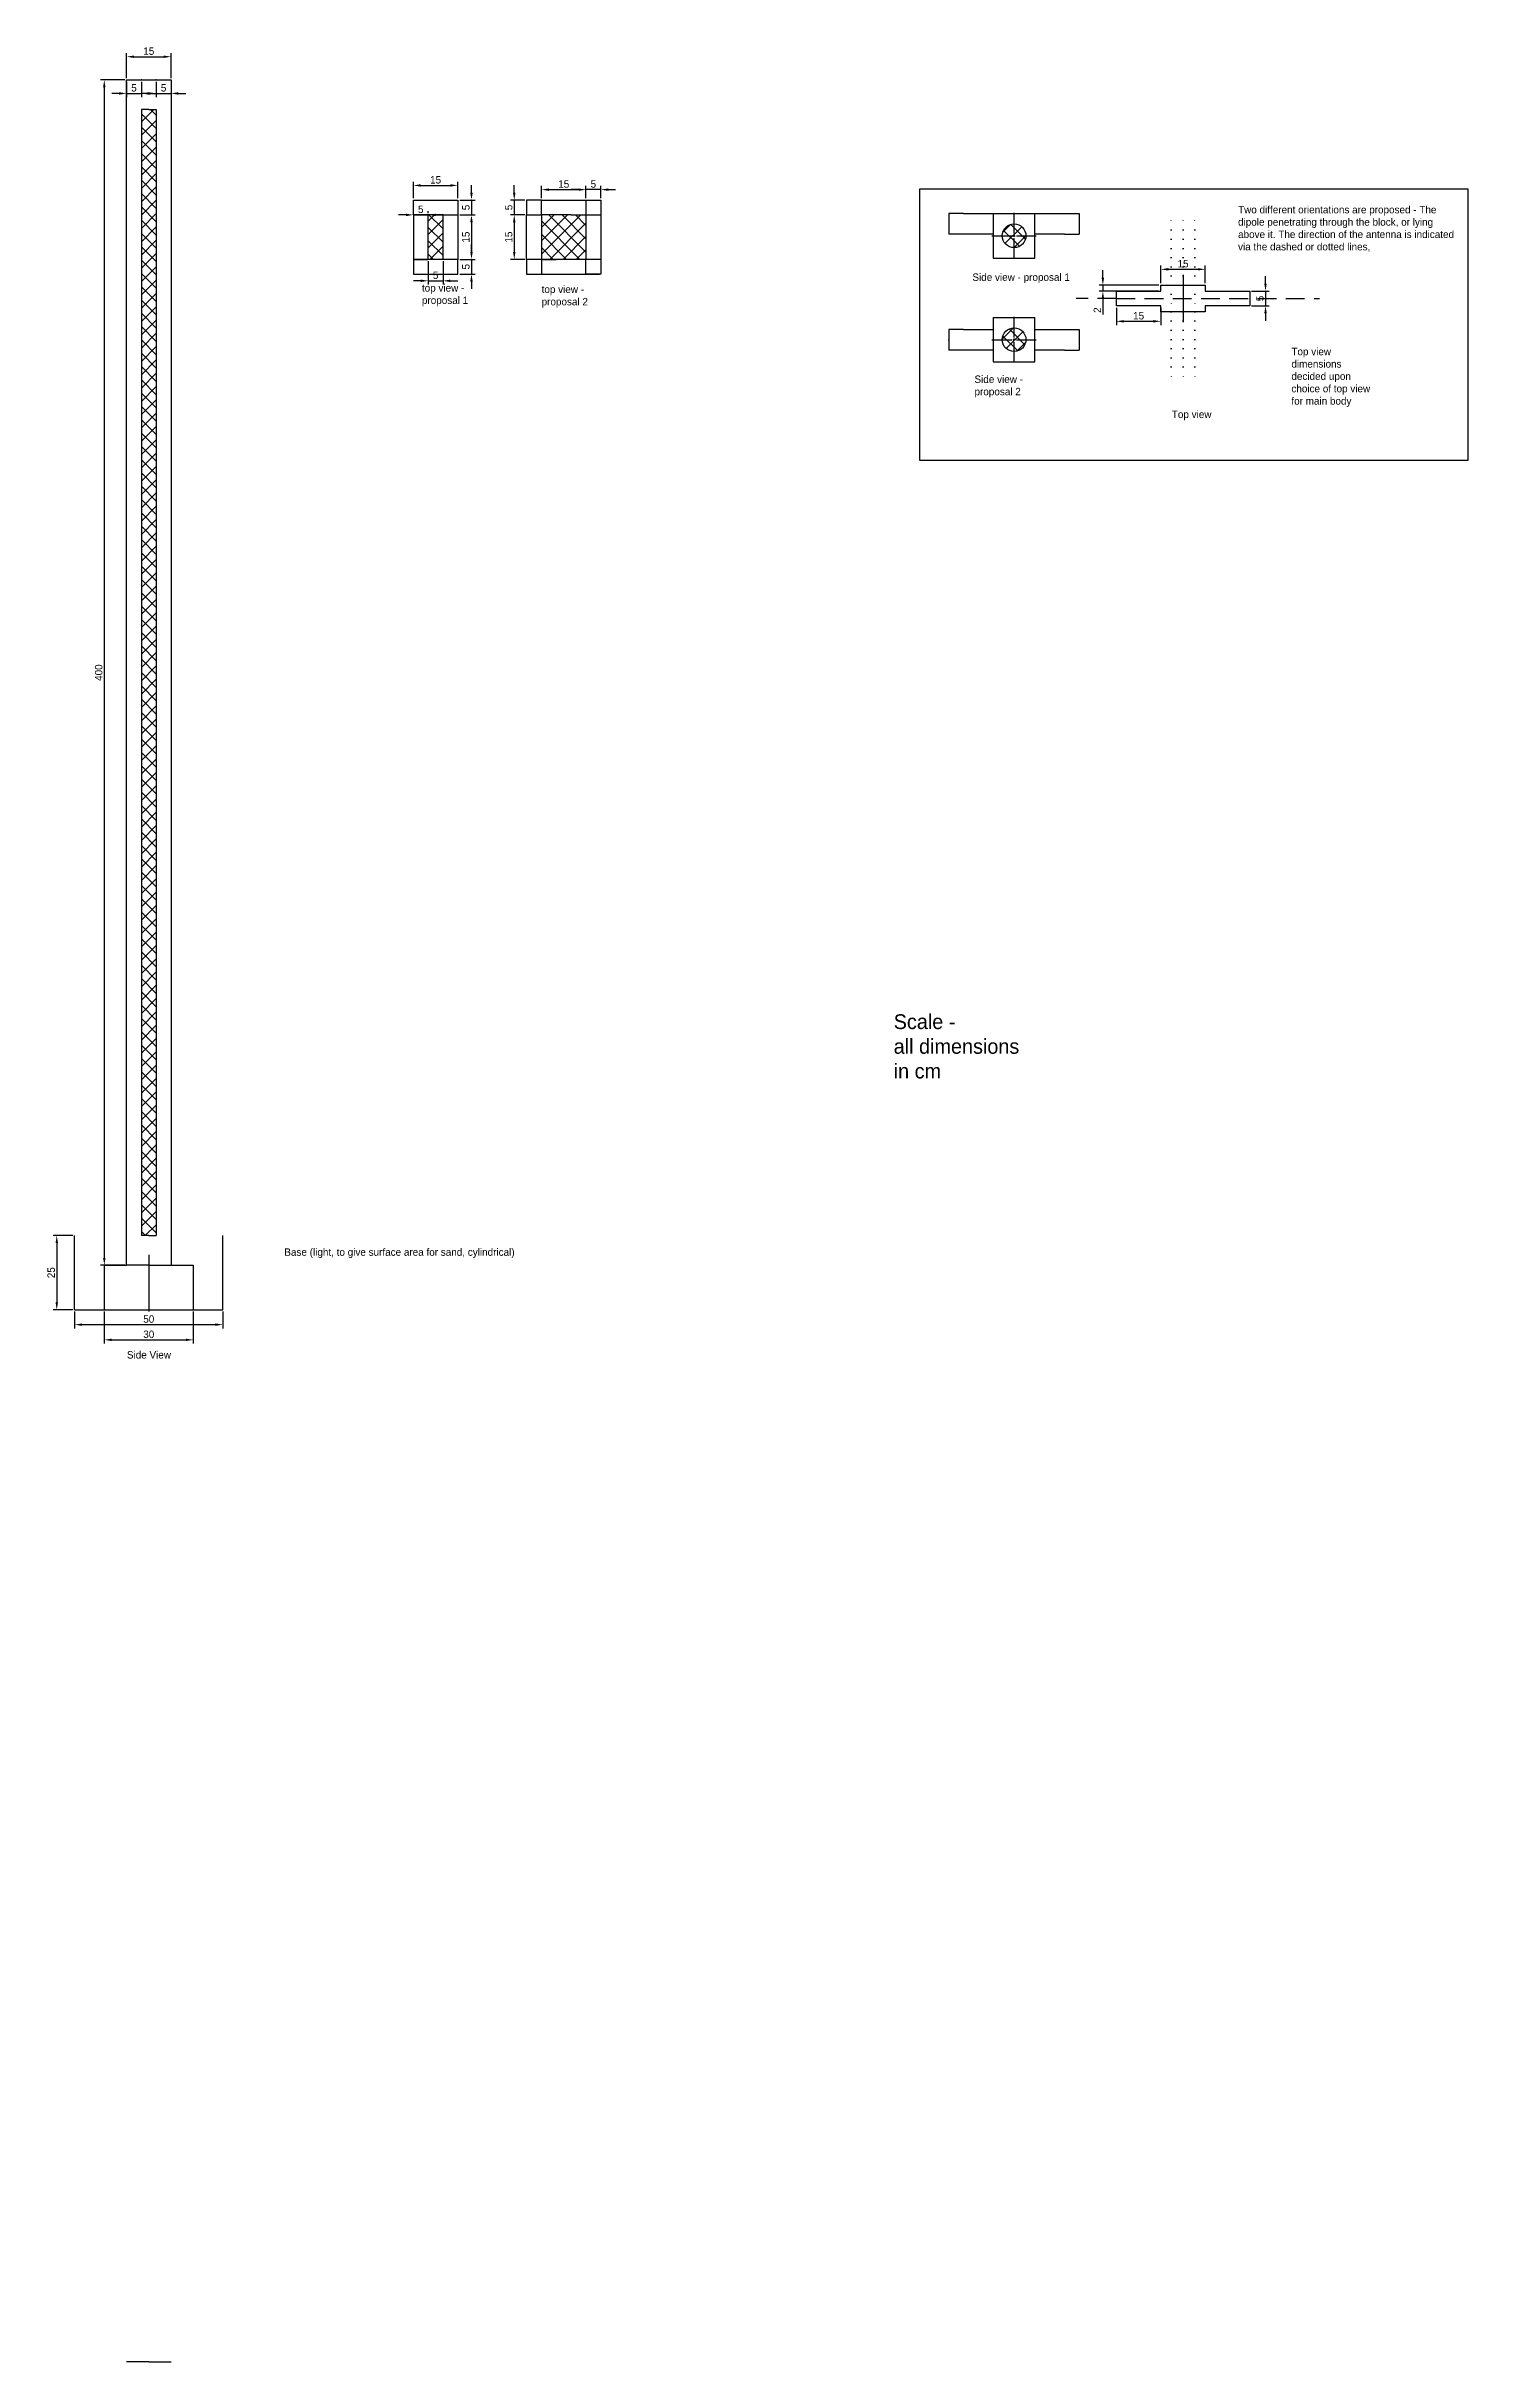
# Model space of a CAD drawing. Header units: millimetres. Extents: x 86 to 565, y -275 to 507.
import ezdxf

# ---------------------------------------------------------------- set-up
doc = ezdxf.new("R2010")
doc.units = ezdxf.units.MM
for name, pattern in [('ACAD_ISO07W100', [3, 0, -3]), ('CENTER2', [28.575, 19.05, -3.175, 3.175, -3.175]), ('DASHED2', [9.525, 6.35, -3.175])]:
    doc.linetypes.add(name, pattern=pattern)
doc.dimstyles.new('ISO-25', dxfattribs={"dimtxt": 2.5, "dimasz": 2.5, "dimexe": 1.25, "dimexo": 0.625, "dimtad": 1, "dimtxsty": 'Standard', "dimcen": 2.5, "dimclrd": 3, "dimclre": 3, "dimclrt": 3, "dimadec": 0, "dimazin": 0, "dimtfac": 1, "dimtmove": 0, "dimatfit": 3, "dimfxl": 1, "dimarcsym": 0})

# ---------------------------------------------------------------- blocks, each defined once
blk = doc.blocks.new('*D1')
at = {"color": 3, "lineweight": -2, "transparency": 16777216}
for p, q in [((95.11, 79.84), (95.11, 74.19)), ((145.11, 79.84), (145.11, 74.19)), ((97.61, 75.44), (142.61, 75.44))]:
    blk.add_line(p, q, dxfattribs=at)
at = {"color": 3, "transparency": 16777216}
for points in [[(97.61, 75.85), (97.61, 75.02), (95.11, 75.44)], [(142.61, 75.85), (142.61, 75.02), (145.11, 75.44)]]:
    blk.add_solid(points, dxfattribs=at)
at = {"layer": 'Defpoints', "color": 0, "transparency": 16777216}
for p in [(95.11, 80.47), (145.11, 80.47), (145.11, 75.44)]:
    blk.add_point(p, dxfattribs=at)
at = {"color": 3, "transparency": 16777216, "insert": (120.11, 77.31), "char_height": 2.5, "attachment_point": 5}
blk.add_mtext('50', dxfattribs=at)
blk = doc.blocks.new('*D2')
at = {"color": 3, "lineweight": -2, "transparency": 16777216}
for p, q in [((94.48, 105.47), (87.82, 105.47)), ((89.07, 102.97), (89.07, 82.97)), ((94.48, 80.47), (87.82, 80.47))]:
    blk.add_line(p, q, dxfattribs=at)
at = {"color": 3, "transparency": 16777216}
for points in [[(88.66, 102.97), (89.49, 102.97), (89.07, 105.47)], [(88.66, 82.97), (89.49, 82.97), (89.07, 80.47)]]:
    blk.add_solid(points, dxfattribs=at)
at = {"layer": 'Defpoints', "color": 0, "transparency": 16777216}
for p in [(95.11, 105.47), (89.07, 80.47), (95.11, 80.47)]:
    blk.add_point(p, dxfattribs=at)
at = {"color": 3, "transparency": 16777216, "insert": (87.2, 92.97), "char_height": 2.5, "attachment_point": 5, "rotation": 90}
blk.add_mtext('25', dxfattribs=at)
blk = doc.blocks.new('*D3')
at = {"color": 3, "lineweight": -2, "transparency": 16777216}
for p, q in [((112.61, 496.09), (112.61, 504.57)), ((115.11, 503.32), (125.11, 503.32)), ((127.61, 496.09), (127.61, 504.57))]:
    blk.add_line(p, q, dxfattribs=at)
at = {"color": 3, "transparency": 16777216}
for points in [[(115.11, 503.73), (115.11, 502.9), (112.61, 503.32)], [(125.11, 503.73), (125.11, 502.9), (127.61, 503.32)]]:
    blk.add_solid(points, dxfattribs=at)
at = {"layer": 'Defpoints', "color": 0, "transparency": 16777216}
for p in [(127.61, 503.32), (112.61, 495.47), (127.61, 495.47)]:
    blk.add_point(p, dxfattribs=at)
at = {"color": 3, "transparency": 16777216, "insert": (120.11, 505.19), "char_height": 2.5, "attachment_point": 5}
blk.add_mtext('15', dxfattribs=at)
blk = doc.blocks.new('*D4')
at = {"color": 3, "lineweight": -2, "transparency": 16777216}
for p, q in [((105.11, 79.84), (105.11, 69.06)), ((135.11, 79.84), (135.11, 69.06)), ((107.61, 70.31), (132.61, 70.31))]:
    blk.add_line(p, q, dxfattribs=at)
at = {"color": 3, "transparency": 16777216}
for points in [[(107.61, 70.72), (107.61, 69.89), (105.11, 70.31)], [(132.61, 70.72), (132.61, 69.89), (135.11, 70.31)]]:
    blk.add_solid(points, dxfattribs=at)
at = {"layer": 'Defpoints', "color": 0, "transparency": 16777216}
for p in [(105.11, 80.47), (135.11, 80.47), (135.11, 70.31)]:
    blk.add_point(p, dxfattribs=at)
at = {"color": 3, "transparency": 16777216, "insert": (120.11, 72.18), "char_height": 2.5, "attachment_point": 5}
blk.add_mtext('30', dxfattribs=at)
blk = doc.blocks.new('*D5')
at = {"color": 3, "lineweight": -2, "transparency": 16777216}
for p, q in [((112.61, 494.84), (112.61, 489.68)), ((117.61, 494.84), (117.61, 489.68)), ((110.11, 490.93), (107.61, 490.93)), ((112.61, 490.93), (117.61, 490.93)), ((120.11, 490.93), (122.61, 490.93))]:
    blk.add_line(p, q, dxfattribs=at)
at = {"color": 3, "transparency": 16777216}
for points in [[(110.11, 491.34), (110.11, 490.51), (112.61, 490.93)], [(120.11, 491.34), (120.11, 490.51), (117.61, 490.93)]]:
    blk.add_solid(points, dxfattribs=at)
at = {"layer": 'Defpoints', "color": 0, "transparency": 16777216}
for p in [(112.61, 495.47), (117.61, 495.47), (117.61, 490.93)]:
    blk.add_point(p, dxfattribs=at)
at = {"color": 3, "transparency": 16777216, "insert": (115.11, 492.8), "char_height": 2.5, "attachment_point": 5}
blk.add_mtext('5', dxfattribs=at)
blk = doc.blocks.new('*D6')
at = {"color": 3, "lineweight": -2, "transparency": 16777216}
for p, q in [((122.61, 494.84), (122.61, 489.68)), ((127.61, 494.84), (127.61, 489.68)), ((120.11, 490.93), (117.61, 490.93)), ((122.61, 490.93), (127.61, 490.93)), ((130.11, 490.93), (132.61, 490.93))]:
    blk.add_line(p, q, dxfattribs=at)
at = {"color": 3, "transparency": 16777216}
for points in [[(120.11, 491.34), (120.11, 490.51), (122.61, 490.93)], [(130.11, 491.34), (130.11, 490.51), (127.61, 490.93)]]:
    blk.add_solid(points, dxfattribs=at)
at = {"layer": 'Defpoints', "color": 0, "transparency": 16777216}
for p in [(122.61, 495.47), (127.61, 495.47), (127.61, 490.93)]:
    blk.add_point(p, dxfattribs=at)
at = {"color": 3, "transparency": 16777216, "insert": (125.11, 492.8), "char_height": 2.5, "attachment_point": 5}
blk.add_mtext('5', dxfattribs=at)
blk = doc.blocks.new('*D7')
at = {"color": 3, "lineweight": -2, "transparency": 16777216}
for p, q in [((111.98, 495.47), (103.86, 495.47)), ((105.11, 492.97), (105.11, 97.97)), ((111.98, 95.47), (103.86, 95.47))]:
    blk.add_line(p, q, dxfattribs=at)
at = {"color": 3, "transparency": 16777216}
for points in [[(104.69, 492.97), (105.52, 492.97), (105.11, 495.47)], [(104.69, 97.97), (105.52, 97.97), (105.11, 95.47)]]:
    blk.add_solid(points, dxfattribs=at)
at = {"layer": 'Defpoints', "color": 0, "transparency": 16777216}
for p in [(112.61, 495.47), (105.11, 95.47), (112.61, 95.47)]:
    blk.add_point(p, dxfattribs=at)
at = {"color": 3, "transparency": 16777216, "insert": (103.23, 295.47), "char_height": 2.5, "attachment_point": 5, "rotation": 90}
blk.add_mtext('400', dxfattribs=at)
blk = doc.blocks.new('*U8')
at = {"color": 0, "linetype": 'CENTER2', "transparency": 16777216}
blk.add_line((0, 11), (0, -11), dxfattribs=at)
blk = doc.blocks.new('*D9')
at = {"color": 3, "lineweight": -2, "transparency": 16777216}
for p, q in [((209.36, 455.57), (209.36, 461.13)), ((224.36, 455.57), (224.36, 461.13)), ((211.86, 459.88), (221.86, 459.88))]:
    blk.add_line(p, q, dxfattribs=at)
at = {"color": 3, "transparency": 16777216}
for points in [[(211.86, 460.3), (211.86, 459.47), (209.36, 459.88)], [(221.86, 460.3), (221.86, 459.47), (224.36, 459.88)]]:
    blk.add_solid(points, dxfattribs=at)
at = {"layer": 'Defpoints', "color": 0, "transparency": 16777216}
for p in [(209.36, 454.94), (224.36, 459.88), (224.36, 454.94)]:
    blk.add_point(p, dxfattribs=at)
at = {"color": 3, "transparency": 16777216, "insert": (216.86, 461.76), "char_height": 2.5, "attachment_point": 5}
blk.add_mtext('15', dxfattribs=at)
blk = doc.blocks.new('*D10')
at = {"color": 3, "lineweight": -2, "transparency": 16777216}
for p, q in [((224.99, 454.94), (230.21, 454.94)), ((228.96, 457.44), (228.96, 459.94)), ((228.96, 454.94), (228.96, 449.94)), ((224.99, 449.94), (230.21, 449.94)), ((228.96, 447.44), (228.96, 444.94))]:
    blk.add_line(p, q, dxfattribs=at)
at = {"color": 3, "transparency": 16777216}
for points in [[(228.54, 457.44), (229.37, 457.44), (228.96, 454.94)], [(228.54, 447.44), (229.37, 447.44), (228.96, 449.94)]]:
    blk.add_solid(points, dxfattribs=at)
at = {"layer": 'Defpoints', "color": 0, "transparency": 16777216}
for p in [(224.36, 454.94), (224.36, 449.94), (228.96, 449.94)]:
    blk.add_point(p, dxfattribs=at)
at = {"color": 3, "transparency": 16777216, "insert": (227.08, 452.44), "char_height": 2.5, "attachment_point": 5, "rotation": 90}
blk.add_mtext('5', dxfattribs=at)
blk = doc.blocks.new('*D11')
at = {"color": 3, "lineweight": -2, "transparency": 16777216}
for p, q in [((224.99, 449.94), (230.21, 449.94)), ((228.96, 447.44), (228.96, 437.44)), ((224.99, 434.94), (230.21, 434.94))]:
    blk.add_line(p, q, dxfattribs=at)
at = {"color": 3, "transparency": 16777216}
for points in [[(228.54, 447.44), (229.37, 447.44), (228.96, 449.94)], [(228.54, 437.44), (229.37, 437.44), (228.96, 434.94)]]:
    blk.add_solid(points, dxfattribs=at)
at = {"layer": 'Defpoints', "color": 0, "transparency": 16777216}
for p in [(224.36, 449.94), (224.36, 434.94), (228.96, 434.94)]:
    blk.add_point(p, dxfattribs=at)
at = {"color": 3, "transparency": 16777216, "insert": (227.08, 442.44), "char_height": 2.5, "attachment_point": 5, "rotation": 90}
blk.add_mtext('15', dxfattribs=at)
blk = doc.blocks.new('*D12')
at = {"color": 3, "lineweight": -2, "transparency": 16777216}
for p, q in [((228.96, 437.44), (228.96, 439.94)), ((224.99, 434.94), (230.21, 434.94)), ((224.99, 429.94), (230.21, 429.94)), ((228.96, 434.94), (228.96, 429.94)), ((228.96, 427.44), (228.96, 424.94))]:
    blk.add_line(p, q, dxfattribs=at)
at = {"color": 3, "transparency": 16777216}
for points in [[(228.54, 437.44), (229.37, 437.44), (228.96, 434.94)], [(228.54, 427.44), (229.37, 427.44), (228.96, 429.94)]]:
    blk.add_solid(points, dxfattribs=at)
at = {"layer": 'Defpoints', "color": 0, "transparency": 16777216}
for p in [(224.36, 434.94), (224.36, 429.94), (228.96, 429.94)]:
    blk.add_point(p, dxfattribs=at)
at = {"color": 3, "transparency": 16777216, "insert": (227.08, 432.44), "char_height": 2.5, "attachment_point": 5, "rotation": 90}
blk.add_mtext('5', dxfattribs=at)
blk = doc.blocks.new('*D13')
at = {"color": 3, "lineweight": -2, "transparency": 16777216}
for p, q in [((206.86, 449.94), (204.36, 449.94)), ((209.36, 450.57), (209.36, 451.19)), ((209.36, 449.94), (214.36, 449.94)), ((214.36, 450.57), (214.36, 451.19)), ((216.86, 449.94), (219.36, 449.94))]:
    blk.add_line(p, q, dxfattribs=at)
at = {"color": 3, "transparency": 16777216}
for points in [[(206.86, 450.36), (206.86, 449.53), (209.36, 449.94)], [(216.86, 450.36), (216.86, 449.53), (214.36, 449.94)]]:
    blk.add_solid(points, dxfattribs=at)
at = {"layer": 'Defpoints', "color": 0, "transparency": 16777216}
for p in [(209.36, 449.94), (214.36, 449.94), (214.36, 449.94)]:
    blk.add_point(p, dxfattribs=at)
at = {"color": 3, "transparency": 16777216, "insert": (211.86, 451.82), "char_height": 2.5, "attachment_point": 5}
blk.add_mtext('5', dxfattribs=at)
blk = doc.blocks.new('*D15')
at = {"color": 3, "lineweight": -2, "transparency": 16777216}
for p, q in [((214.36, 434.32), (214.36, 426.44)), ((219.36, 434.32), (219.36, 426.44)), ((211.86, 427.69), (209.36, 427.69)), ((214.36, 427.69), (219.36, 427.69)), ((221.86, 427.69), (224.36, 427.69))]:
    blk.add_line(p, q, dxfattribs=at)
at = {"color": 3, "transparency": 16777216}
for points in [[(211.86, 428.11), (211.86, 427.28), (214.36, 427.69)], [(221.86, 428.11), (221.86, 427.28), (219.36, 427.69)]]:
    blk.add_solid(points, dxfattribs=at)
at = {"layer": 'Defpoints', "color": 0, "transparency": 16777216}
for p in [(214.36, 434.94), (219.36, 434.94), (219.36, 427.69)]:
    blk.add_point(p, dxfattribs=at)
at = {"color": 3, "transparency": 16777216, "insert": (216.86, 429.57), "char_height": 2.5, "attachment_point": 5}
blk.add_mtext('5', dxfattribs=at)
blk = doc.blocks.new('*U16')
at = {"color": 0, "linetype": 'CENTER2', "transparency": 16777216}
for p, q in [((-7.5, 0), (-0.8, 0)), ((0, 0.8), (0, 7.5)), ((0.8, 0), (7.5, 0)), ((0, -7.5), (0, -0.8))]:
    blk.add_line(p, q, dxfattribs=at)
at = {"color": 0, "linetype": 'Continuous', "transparency": 16777216}
for p, q in [((-0.4, 0), (0.4, 0)), ((0, -0.4), (0, 0.4))]:
    blk.add_line(p, q, dxfattribs=at)
blk = doc.blocks.new('*U17')
at = {"color": 0, "linetype": 'CENTER2', "transparency": 16777216}
for p, q in [((-7.5, 0), (-0.8, 0)), ((0, 0.8), (0, 7.5)), ((0.8, 0), (7.5, 0)), ((0, -7.5), (0, -0.8))]:
    blk.add_line(p, q, dxfattribs=at)
at = {"color": 0, "linetype": 'Continuous', "transparency": 16777216}
for p, q in [((-0.4, 0), (0.4, 0)), ((0, -0.4), (0, 0.4))]:
    blk.add_line(p, q, dxfattribs=at)
blk = doc.blocks.new('*D24')
at = {"color": 3, "lineweight": -2, "transparency": 16777216}
for p, q in [((252.57, 455.57), (252.57, 459.72)), ((255.07, 458.47), (265.07, 458.47)), ((267.57, 455.57), (267.57, 459.72))]:
    blk.add_line(p, q, dxfattribs=at)
at = {"color": 3, "transparency": 16777216}
for points in [[(255.07, 458.88), (255.07, 458.05), (252.57, 458.47)], [(265.07, 458.88), (265.07, 458.05), (267.57, 458.47)]]:
    blk.add_solid(points, dxfattribs=at)
at = {"layer": 'Defpoints', "color": 0, "transparency": 16777216}
for p in [(252.57, 454.94), (267.57, 458.47), (267.57, 454.94)]:
    blk.add_point(p, dxfattribs=at)
at = {"color": 3, "transparency": 16777216, "insert": (260.07, 460.34), "char_height": 2.5, "attachment_point": 5}
blk.add_mtext('15', dxfattribs=at)
blk = doc.blocks.new('*D25')
at = {"color": 3, "lineweight": -2, "transparency": 16777216}
for p, q in [((265.07, 458.47), (262.57, 458.47)), ((267.57, 455.57), (267.57, 459.72)), ((272.57, 458.47), (267.57, 458.47)), ((272.57, 455.57), (272.57, 459.72)), ((275.07, 458.47), (277.57, 458.47))]:
    blk.add_line(p, q, dxfattribs=at)
at = {"color": 3, "transparency": 16777216}
for points in [[(265.07, 458.88), (265.07, 458.05), (267.57, 458.47)], [(275.07, 458.88), (275.07, 458.05), (272.57, 458.47)]]:
    blk.add_solid(points, dxfattribs=at)
at = {"layer": 'Defpoints', "color": 0, "transparency": 16777216}
for p in [(267.57, 458.47), (267.57, 454.94), (272.57, 454.94)]:
    blk.add_point(p, dxfattribs=at)
at = {"color": 3, "transparency": 16777216, "insert": (270.07, 460.34), "char_height": 2.5, "attachment_point": 5}
blk.add_mtext('5', dxfattribs=at)
blk = doc.blocks.new('*D26')
at = {"color": 3, "lineweight": -2, "transparency": 16777216}
for p, q in [((246.94, 449.94), (242.13, 449.94)), ((243.38, 447.44), (243.38, 437.44)), ((246.94, 434.94), (242.13, 434.94))]:
    blk.add_line(p, q, dxfattribs=at)
at = {"color": 3, "transparency": 16777216}
for points in [[(242.97, 447.44), (243.8, 447.44), (243.38, 449.94)], [(242.97, 437.44), (243.8, 437.44), (243.38, 434.94)]]:
    blk.add_solid(points, dxfattribs=at)
at = {"layer": 'Defpoints', "color": 0, "transparency": 16777216}
for p in [(247.57, 449.94), (243.38, 434.94), (247.57, 434.94)]:
    blk.add_point(p, dxfattribs=at)
at = {"color": 3, "transparency": 16777216, "insert": (241.51, 442.44), "char_height": 2.5, "attachment_point": 5, "rotation": 90}
blk.add_mtext('15', dxfattribs=at)
blk = doc.blocks.new('*D27')
at = {"color": 3, "lineweight": -2, "transparency": 16777216}
for p, q in [((246.94, 454.94), (242.13, 454.94)), ((243.38, 457.44), (243.38, 459.94)), ((243.38, 454.94), (243.38, 449.94)), ((246.94, 449.94), (242.13, 449.94)), ((243.38, 447.44), (243.38, 444.94))]:
    blk.add_line(p, q, dxfattribs=at)
at = {"color": 3, "transparency": 16777216}
for points in [[(242.97, 457.44), (243.8, 457.44), (243.38, 454.94)], [(242.97, 447.44), (243.8, 447.44), (243.38, 449.94)]]:
    blk.add_solid(points, dxfattribs=at)
at = {"layer": 'Defpoints', "color": 0, "transparency": 16777216}
for p in [(247.57, 454.94), (243.38, 449.94), (247.57, 449.94)]:
    blk.add_point(p, dxfattribs=at)
at = {"color": 3, "transparency": 16777216, "insert": (241.51, 452.44), "char_height": 2.5, "attachment_point": 5, "rotation": 90}
blk.add_mtext('5', dxfattribs=at)
blk = doc.blocks.new('*U28')
at = {"color": 0, "linetype": 'CENTER2', "transparency": 16777216}
blk.add_line((0, 4.5), (0, -4.5), dxfattribs=at)
blk = doc.blocks.new('*U29')
at = {"color": 0, "linetype": 'CENTER2', "transparency": 16777216}
blk.add_line((0, 4.5), (0, -4.5), dxfattribs=at)
blk = doc.blocks.new('*D30')
at = {"color": 3, "lineweight": -2, "transparency": 16777216}
for p, q in [((461.46, 426.87), (461.46, 432.83)), ((463.96, 431.58), (473.96, 431.58)), ((476.46, 426.87), (476.46, 432.83))]:
    blk.add_line(p, q, dxfattribs=at)
at = {"color": 3, "transparency": 16777216}
for points in [[(463.96, 431.99), (463.96, 431.16), (461.46, 431.58)], [(473.96, 431.99), (473.96, 431.16), (476.46, 431.58)]]:
    blk.add_solid(points, dxfattribs=at)
at = {"layer": 'Defpoints', "color": 0, "transparency": 16777216}
for p in [(476.46, 431.58), (461.46, 426.24), (476.46, 426.24)]:
    blk.add_point(p, dxfattribs=at)
at = {"color": 3, "transparency": 16777216, "insert": (468.96, 433.45), "char_height": 2.5, "attachment_point": 5}
blk.add_mtext('15', dxfattribs=at)
blk = doc.blocks.new('*D31')
at = {"color": 3, "lineweight": -2, "transparency": 16777216}
for p, q in [((441.92, 428.74), (441.92, 431.24)), ((460.83, 426.24), (440.67, 426.24)), ((460.83, 424.24), (440.67, 424.24)), ((441.92, 426.24), (441.92, 424.24)), ((441.92, 421.74), (441.92, 416.33))]:
    blk.add_line(p, q, dxfattribs=at)
at = {"color": 3, "transparency": 16777216}
for points in [[(441.5, 428.74), (442.33, 428.74), (441.92, 426.24)], [(441.5, 421.74), (442.33, 421.74), (441.92, 424.24)]]:
    blk.add_solid(points, dxfattribs=at)
at = {"layer": 'Defpoints', "color": 0, "transparency": 16777216}
for p in [(441.92, 424.24), (461.46, 426.24), (461.46, 424.24)]:
    blk.add_point(p, dxfattribs=at)
at = {"color": 3, "transparency": 16777216, "insert": (440.04, 417.79), "char_height": 2.5, "attachment_point": 5, "rotation": 90}
blk.add_mtext('2', dxfattribs=at)
blk = doc.blocks.new('*D32')
at = {"color": 3, "lineweight": -2, "transparency": 16777216}
for p, q in [((492.08, 424.24), (498.03, 424.24)), ((496.78, 426.74), (496.78, 429.24)), ((496.78, 424.24), (496.78, 419.24)), ((492.08, 419.24), (498.03, 419.24)), ((496.78, 416.74), (496.78, 414.24))]:
    blk.add_line(p, q, dxfattribs=at)
at = {"color": 3, "transparency": 16777216}
for points in [[(496.36, 426.74), (497.19, 426.74), (496.78, 424.24)], [(496.36, 416.74), (497.19, 416.74), (496.78, 419.24)]]:
    blk.add_solid(points, dxfattribs=at)
at = {"layer": 'Defpoints', "color": 0, "transparency": 16777216}
for p in [(491.46, 424.24), (491.46, 419.24), (496.78, 419.24)]:
    blk.add_point(p, dxfattribs=at)
at = {"color": 3, "transparency": 16777216, "insert": (494.9, 421.74), "char_height": 2.5, "attachment_point": 5, "rotation": 90}
blk.add_mtext('5', dxfattribs=at)
blk = doc.blocks.new('*D33')
at = {"color": 3, "lineweight": -2, "transparency": 16777216}
for p, q in [((446.46, 418.62), (446.46, 412.78)), ((461.46, 418.62), (461.46, 412.78)), ((448.96, 414.03), (458.96, 414.03))]:
    blk.add_line(p, q, dxfattribs=at)
at = {"color": 3, "transparency": 16777216}
for points in [[(448.96, 414.44), (448.96, 413.61), (446.46, 414.03)], [(458.96, 414.44), (458.96, 413.61), (461.46, 414.03)]]:
    blk.add_solid(points, dxfattribs=at)
at = {"layer": 'Defpoints', "color": 0, "transparency": 16777216}
for p in [(446.46, 419.24), (461.46, 419.24), (461.46, 414.03)]:
    blk.add_point(p, dxfattribs=at)
at = {"color": 3, "transparency": 16777216, "insert": (453.96, 415.9), "char_height": 2.5, "attachment_point": 5}
blk.add_mtext('15', dxfattribs=at)

msp = doc.modelspace()

# ---------------------------------------------------------------- hatches: boundary and pattern name
h = msp.add_hatch()
h.set_pattern_fill('ANSI37', color=256)
h.paths.add_polyline_path([(122.607, 485.467), (120.107, 485.467), (117.607, 485.467), (117.607, 105.467), (120.107, 105.467), (122.607, 105.467)])
h = msp.add_hatch()
h.set_pattern_fill('ANSI37', color=256)
h.paths.add_polyline_path([(219.362, 449.942), (214.362, 449.942), (214.362, 434.942), (219.362, 434.942)])
h = msp.add_hatch()
h.set_pattern_fill('ANSI37', color=256)
h.paths.add_polyline_path([(267.566, 449.942), (262.566, 449.942), (252.566, 449.942), (252.566, 434.942), (267.566, 434.942)])
h = msp.add_hatch()
h.set_pattern_fill('ANSI37', color=256)
h.paths.add_polyline_path([(407.964, 442.893, 1), (415.964, 442.893, 1)])
h.paths.add_polyline_path([(407.964, 407.82, 1), (415.964, 407.82, 1)])

# ---------------------------------------------------------------- linework, layer by layer
for p, q in [((112.607, 95.467), (112.607, 495.467)), ((112.607, 495.467), (127.607, 495.467)), ((127.607, 495.467), (127.607, 95.467)), ((120.107, 485.467), (117.607, 485.467)), ((117.607, 485.467), (117.607, 105.467)), ((120.107, 485.467), (122.607, 485.467)), ((122.607, 485.467), (122.607, 105.467)), ((209.362, 454.942), (224.362, 454.942)), ((209.362, 449.942), (209.362, 454.942)), ((224.362, 454.942), (224.362, 449.942)), ((252.566, 454.942), (247.566, 454.942)), ((247.566, 454.942), (247.566, 449.942)), ((252.566, 454.942), (267.566, 454.942)), ((252.566, 449.942), (252.566, 454.942)), ((267.566, 454.942), (267.566, 449.942)), ((267.566, 454.942), (272.566, 454.942)), ((272.566, 454.942), (272.566, 449.942)), ((219.362, 449.942), (209.362, 449.942)), ((209.362, 449.942), (209.362, 434.942)), ((214.362, 434.942), (214.362, 449.942)), ((219.362, 434.942), (219.362, 449.942)), ((219.362, 449.942), (224.362, 449.942)), ((224.362, 449.942), (224.362, 434.942)), ((247.566, 434.942), (247.566, 449.942)), ((247.566, 449.942), (252.566, 449.942)), ((262.566, 449.942), (252.566, 449.942)), ((252.566, 449.942), (252.566, 434.942)), ((262.566, 449.942), (267.566, 449.942)), ((267.566, 449.942), (267.566, 434.942)), ((267.566, 449.942), (272.566, 449.942)), ((272.566, 449.942), (272.566, 434.942)), ((394.964, 450.393), (389.964, 450.393)), ((389.964, 450.393), (389.964, 443.393)), ((394.964, 450.393), (404.964, 450.393)), ((404.964, 450.393), (418.964, 450.393)), ((404.964, 450.393), (404.964, 435.393)), ((413.193, 450.262), (413.193, 450.262)), ((418.964, 450.393), (428.964, 450.393)), ((418.964, 435.393), (418.964, 450.393)), ((428.964, 450.393), (433.964, 450.393)), ((433.964, 450.393), (433.964, 443.393)), ((394.964, 443.393), (389.964, 443.393)), ((404.964, 443.393), (394.964, 443.393)), ((428.964, 443.393), (418.964, 443.393)), ((428.964, 443.393), (433.964, 443.393)), ((209.362, 434.942), (214.362, 434.942)), ((209.362, 434.942), (209.362, 429.942)), ((224.362, 434.942), (209.362, 434.942)), ((209.362, 429.942), (224.362, 429.942)), ((224.362, 434.942), (219.362, 434.942)), ((224.362, 429.942), (224.362, 434.942)), ((252.566, 434.942), (247.566, 434.942)), ((247.566, 434.942), (247.566, 429.942)), ((247.566, 429.942), (252.566, 429.942)), ((252.566, 434.942), (257.566, 434.942)), ((252.566, 434.942), (252.566, 429.942)), ((267.566, 434.942), (252.566, 434.942)), ((252.566, 429.942), (267.566, 429.942)), ((267.566, 434.942), (262.566, 434.942)), ((267.566, 429.942), (267.566, 434.942)), ((272.566, 434.942), (267.566, 434.942)), ((267.566, 429.942), (272.161, 429.942)), ((272.566, 429.942), (267.566, 429.942)), ((272.566, 434.942), (272.566, 429.942)), ((404.964, 435.393), (418.964, 435.393)), ((446.46, 424.245), (461.46, 424.245)), ((446.46, 419.245), (446.46, 424.245)), ((461.46, 424.245), (461.46, 426.245)), ((461.46, 426.245), (476.46, 426.245)), ((476.46, 426.245), (476.46, 424.245)), ((476.46, 424.245), (491.46, 424.245)), ((491.46, 424.245), (491.46, 419.245)), ((404.964, 415.32), (418.964, 415.32)), ((404.964, 415.32), (404.964, 400.32)), ((413.193, 415.189), (413.193, 415.189)), ((418.964, 400.32), (418.964, 415.32)), ((461.46, 419.245), (446.46, 419.245)), ((461.46, 417.245), (461.46, 419.245)), ((476.46, 417.245), (461.46, 417.245)), ((491.46, 419.245), (476.46, 419.245)), ((476.46, 419.245), (476.46, 417.245)), ((394.964, 411.32), (389.964, 411.32)), ((389.964, 411.32), (389.964, 404.32)), ((394.964, 411.32), (404.964, 411.32)), ((418.964, 411.32), (428.964, 411.32)), ((428.964, 411.32), (433.964, 411.32)), ((433.964, 411.32), (433.964, 404.32)), ((394.964, 404.32), (389.964, 404.32)), ((404.964, 404.32), (394.964, 404.32)), ((404.964, 400.32), (418.964, 400.32)), ((428.964, 404.32), (418.964, 404.32)), ((428.964, 404.32), (433.964, 404.32)), ((95.107, 80.467), (95.107, 105.467)), ((120.107, 105.467), (117.607, 105.467)), ((120.107, 105.467), (122.607, 105.467)), ((145.107, 80.467), (145.107, 105.467)), ((105.107, 95.467), (105.107, 80.467)), ((105.107, 95.467), (112.607, 95.467)), ((120.107, 95.467), (112.607, 95.467)), ((120.107, 95.467), (135.107, 95.467)), ((135.107, 95.467), (135.107, 80.467)), ((95.107, 80.467), (145.107, 80.467)), ((120.107, -274.533), (112.607, -274.533)), ((120.107, -274.533), (127.607, -274.533))]:
    msp.add_line(p, q)
at = {"linetype": 'ACAD_ISO07W100'}
for p, q in [((464.96, 426.245), (464.96, 448.134)), ((468.96, 426.245), (468.96, 448.134)), ((472.96, 426.245), (472.96, 448.134)), ((464.96, 426.245), (464.96, 417.245)), ((472.96, 426.245), (472.96, 417.245)), ((464.96, 417.245), (464.96, 394.237)), ((468.96, 417.245), (468.96, 394.237)), ((472.96, 417.245), (472.96, 394.237))]:
    msp.add_line(p, q, dxfattribs=at)
at = {"linetype": 'DASHED2'}
for q in [(432.871, 421.745), (515.018, 421.745)]:
    msp.add_line((446.46, 421.745), q, dxfattribs=at)
msp.add_lwpolyline([(380.19, 458.697), (564.962, 458.697), (564.962, 367.02), (380.19, 367.02)], close=True)
for centre in [(411.964, 442.893), (411.964, 407.82)]:
    msp.add_circle(centre, 4)
for p in [(117.607, 495.467), (122.607, 495.467), (411.964, 450.393), (404.964, 442.893), (468.96, 426.245), (411.964, 415.32), (468.96, 417.245), (389.964, 407.82), (404.964, 407.82), (404.964, 407.82), (404.964, 407.82), (120.107, 80.467)]:
    msp.add_point(p)

# ---------------------------------------------------------------- block references
at = {"color": 3, "linetype": 'CENTER2'}
for name, p in [('*U16', (411.964, 442.893)), ('*U28', (468.96, 425.245)), ('*U29', (468.96, 418.245)), ('*U17', (411.964, 407.82)), ('*U8', (120.107, 87.967))]:
    msp.add_blockref(name, p, dxfattribs=at)

# ---------------------------------------------------------------- texts
at = {"attachment_point": 1}
for s, width, heights, insert, char_height in [('Two different orientations are proposed - The dipole penetrating through the block, or lying above it. The direction of the antenna is indicated via the dashed or dotted lines,', 74.53764, [28.429], (487.52, 452.961), 2.5), ('Side view - proposal 1', 35.85868, [0], (397.914, 430.167), 2.5), ('top view - proposal 1', 25.56565, [0], (212.243, 426.555), 2.5), ('top view - proposal 2', 23.87656, [0], (252.616, 426.087), 2.5), ('Top view dimensions decided upon choice of top view for main body', 27.9275, [0], (505.506, 405.082), 2.5), ('Side view - \\Pproposal 2', 30.90454, [0], (398.622, 395.74), 2.5), ('Top view', 23.96957, [0], (465.173, 383.882), 2.5), ('Scale -\\Pall dimensions in cm', 45.88, [0], (371.367, 180.185), 5), ('Base (light, to give surface area for sand, cylindrical) ', 77.75244, [0], (165.838, 101.17), 2.5), ('Side View', 16.54595, [0], (112.74, 66.502), 2.5)]:
    msp.add_mtext_dynamic_manual_height_columns(s, width=width, gutter_width=12.5, heights=heights, dxfattribs=dict(at, insert=insert, char_height=char_height))

# ---------------------------------------------------------------- dimensions: what is measured, and where the dimension line sits
for p1, p2, distance, picture, middle in [((112.607, 495.467), (127.607, 495.467), 7.851, '*D3', (120.107, 505.193)), ((112.607, 495.467), (112.607, 95.467), -7.5, '*D7', (103.232, 295.467)), ((209.362, 454.942), (224.362, 454.942), 4.942, '*D9', (216.862, 461.759)), ((252.566, 454.942), (267.566, 454.942), 3.524, '*D24', (260.066, 460.341)), ((272.566, 454.942), (267.566, 454.942), -3.524, '*D25', (270.066, 460.341)), ((209.362, 449.942), (214.362, 449.942), 0, '*D13', (211.862, 451.817)), ((224.362, 454.942), (224.362, 449.942), 4.595, '*D10', (227.081, 452.442)), ((247.566, 454.942), (247.566, 449.942), -4.181, '*D27', (241.51, 452.442)), ((224.362, 449.942), (224.362, 434.942), 4.595, '*D11', (227.081, 442.442)), ((247.566, 449.942), (247.566, 434.942), -4.181, '*D26', (241.51, 442.442)), ((224.362, 434.942), (224.362, 429.942), 4.595, '*D12', (227.081, 432.442)), ((214.362, 434.942), (219.362, 434.942), -7.25, '*D15', (216.862, 429.567)), ((461.46, 426.245), (461.46, 424.245), -19.544, '*D31', (440.04, 417.787)), ((461.46, 426.245), (476.46, 426.245), 5.333, '*D30', (468.96, 433.453)), ((491.46, 424.245), (491.46, 419.245), 5.316, '*D32', (494.901, 421.745)), ((446.46, 419.245), (461.46, 419.245), -5.219, '*D33', (453.96, 415.901)), ((95.107, 105.467), (95.107, 80.467), -6.036, '*D2', (87.197, 92.967)), ((95.107, 80.467), (145.107, 80.467), -5.031, '*D1', (120.107, 77.311))]:
    dim = msp.add_aligned_dim(p1=p1, p2=p2, distance=distance, dimstyle='ISO-25')
    dim.commit()
    dim.dimension.update_dxf_attribs({"geometry": picture, "text_midpoint": middle})
for base, p1, p2, picture, middle in [((117.607, 490.927), (112.607, 495.467), (117.607, 495.467), '*D5', (115.107, 492.802)), ((127.607, 490.927), (122.607, 495.467), (127.607, 495.467), '*D6', (125.107, 492.802)), ((135.107, 70.305), (105.107, 80.467), (135.107, 80.467), '*D4', (120.107, 72.18))]:
    dim = msp.add_linear_dim(base=base, p1=p1, p2=p2, dimstyle='ISO-25')
    dim.commit()
    dim.dimension.update_dxf_attribs({"geometry": picture, "text_midpoint": middle})

doc.saveas('drawing.dxf')
